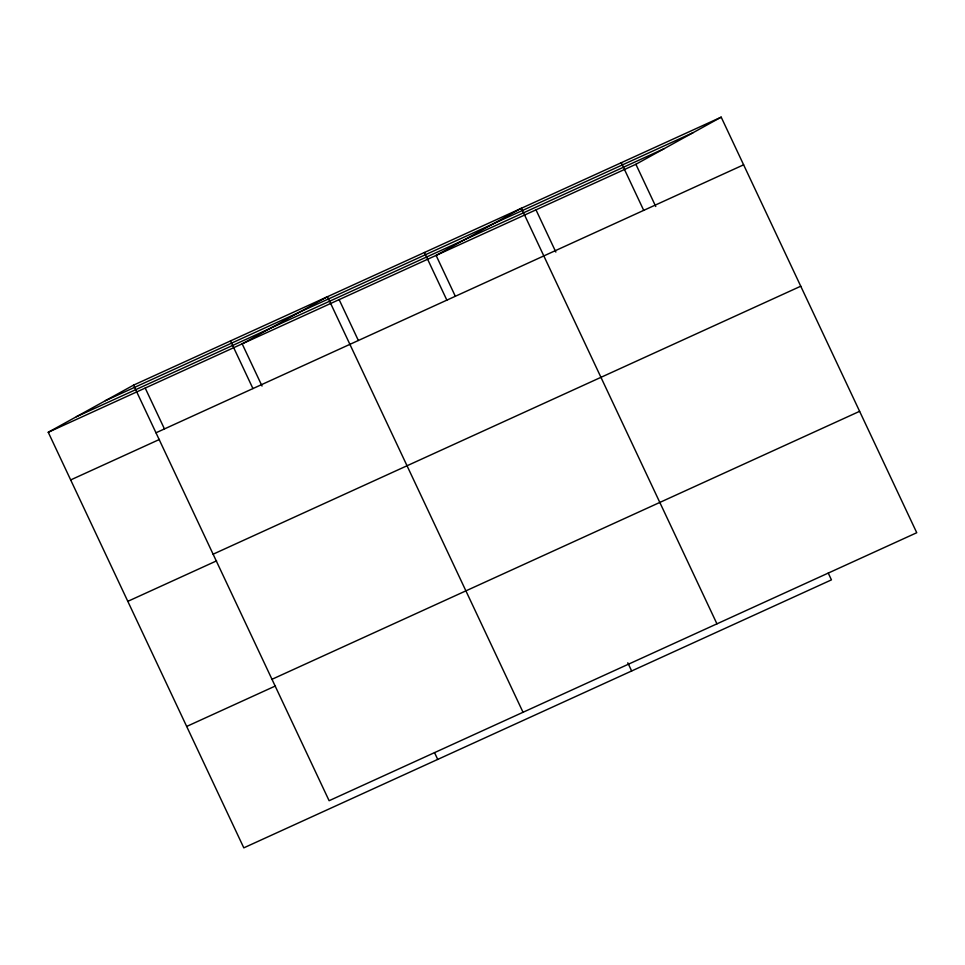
<?xml version="1.0" encoding="UTF-8"?>
<svg xmlns="http://www.w3.org/2000/svg" width="965" height="965" viewBox="0 0 965 965"><rect width="100%" height="100%" fill="white"/><g stroke="black" fill="none" stroke-linecap="round" stroke-linejoin="round"><path stroke-width="1.45" d="M828.235 573.053L831.444 579.869L243.807 847.849L48.25 432.272L133.556 385.131L721.193 117.151L916.75 532.728L329.113 800.709L133.556 385.131M48.25 432.272L635.887 164.291L721.193 117.151M105.402 400.68L693.039 132.7M76.404 416.711L664.041 148.731M155.98 432.79L743.617 164.81M70.674 479.931L159.442 439.449M213.108 554.2L800.757 286.219M127.814 601.34L216.582 560.858M271.973 679.3L859.622 411.319M186.679 726.44L275.447 685.958M635.887 164.291L655.754 206.498M621.291 162.699L643.715 210.358M535.997 209.851L555.852 252.058M716.947 623.848L521.389 208.259L436.096 255.399L455.311 296.255M627.805 662.798L631.653 670.989M424.431 252.48L446.855 300.139M339.137 299.62L358.353 340.464M523.03 712.279L327.473 296.689L242.167 343.842L262.034 386.048M434.515 752.603L437.724 759.419M230.514 340.91L252.939 388.569M145.208 388.051L164.436 428.906"/></g></svg>
